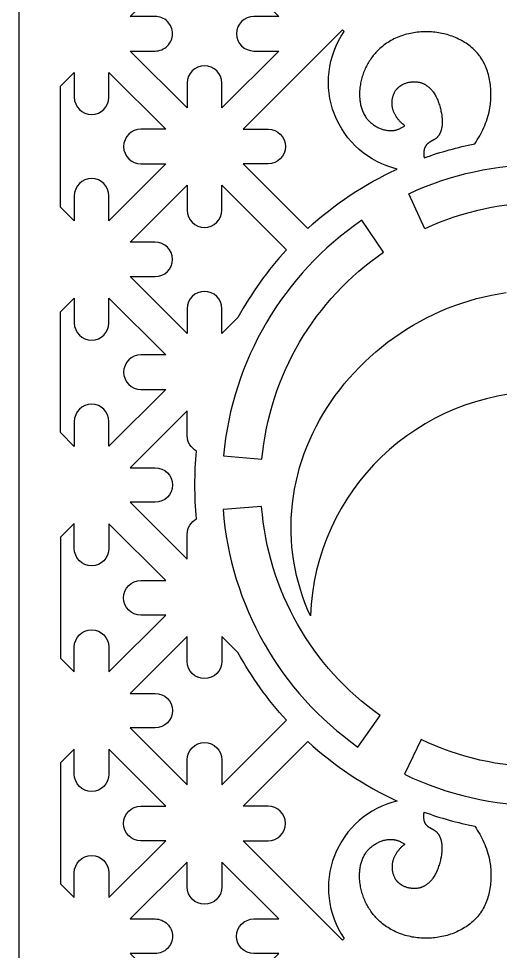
# Model space of a CAD drawing. Extents: x 988 to 1488, y 202 to 2202.
# Drawn here: x 988.1 to 1217.7, y 979.9 to 1424.7 of the extents above; entities that cross this region are included whole.
import ezdxf

# ---------------------------------------------------------------- set-up
doc = ezdxf.new("R2010")
doc.units = 0
doc.layers.add('LAYER_01', color=7, linetype='CONTINUOUS')

msp = doc.modelspace()

# ---------------------------------------------------------------- linework, layer by layer
at = {"layer": 'LAYER_01'}
msp.add_lwpolyline([(1238.07, 2202.29), (988.07, 2202.29), (988.07, 202.29), (1488.07, 202.29), (1488.07, 2202.29)], close=True, dxfattribs=at)
for points in [[(1061.38, 1417.51, 0.414214), (1053.13, 1425.76), (1041.28, 1425.76), (1068.39, 1452.88), (1068.39, 1441.03, 1), (1084.91, 1441.03), (1084.91, 1452.87), (1112.01, 1425.76), (1100.17, 1425.76, 1), (1100.17, 1409.26), (1112.02, 1409.26), (1084.91, 1382.14), (1084.91, 1393.99, 1), (1068.39, 1393.99), (1068.39, 1382.15), (1041.29, 1409.26), (1053.13, 1409.26, 0.414214)], [(1106.94, 1371.96, -1), (1106.94, 1355.45), (1095.09, 1355.45), (1125.9, 1324.64, -0.077555), (1168.51, 1352.99, -0.526947), (1143.22, 1418.55), (1142.46, 1419.33), (1095.1, 1371.96)], [(1205.44, 1365.03), (1206.07, 1365.94), (1206.68, 1366.87), (1207.26, 1367.8), (1207.83, 1368.76), (1208.36, 1369.72), (1208.88, 1370.7), (1209.36, 1371.7), (1209.82, 1372.71), (1210.26, 1373.73), (1210.66, 1374.77), (1211.04, 1375.82), (1211.39, 1376.88), (1211.71, 1377.95), (1212.01, 1379.04), (1212.27, 1380.14), (1212.5, 1381.25), (1212.65, 1382.08), (1212.78, 1382.91), (1212.9, 1383.75), (1212.99, 1384.6), (1213.07, 1385.44), (1213.13, 1386.29), (1213.18, 1387.14), (1213.2, 1388), (1213.21, 1388.85), (1213.19, 1389.7), (1213.16, 1390.56), (1213.11, 1391.41), (1213.04, 1392.26), (1212.95, 1393.1), (1212.84, 1393.94), (1212.71, 1394.78), (1212.56, 1395.61), (1212.39, 1396.43), (1212.19, 1397.25), (1211.98, 1398.06), (1211.75, 1398.87), (1211.5, 1399.66), (1211.22, 1400.44), (1210.92, 1401.21), (1210.61, 1401.98), (1210.27, 1402.72), (1209.91, 1403.46), (1209.52, 1404.18), (1209.12, 1404.89), (1208.69, 1405.59), (1208.24, 1406.26), (1208, 1406.6), (1207.76, 1406.93), (1207.27, 1407.56), (1206.76, 1408.17), (1206.23, 1408.77), (1205.68, 1409.35), (1205.11, 1409.92), (1204.52, 1410.47), (1203.92, 1411), (1203.29, 1411.51), (1202.65, 1412.01), (1202, 1412.48), (1201.32, 1412.94), (1200.64, 1413.39), (1199.93, 1413.81), (1199.22, 1414.22), (1198.49, 1414.61), (1197.75, 1414.98), (1197, 1415.33), (1196.24, 1415.67), (1195.47, 1415.98), (1194.69, 1416.28), (1193.9, 1416.56), (1193.1, 1416.82), (1192.3, 1417.07), (1191.48, 1417.29), (1190.67, 1417.49), (1189.85, 1417.68), (1189.02, 1417.84), (1188.19, 1417.99), (1187.35, 1418.12), (1186.52, 1418.23), (1185.68, 1418.32), (1184.84, 1418.39), (1183.99, 1418.44), (1183.14, 1418.47), (1182.3, 1418.48), (1181.45, 1418.47), (1180.61, 1418.44), (1179.76, 1418.39), (1178.92, 1418.32), (1178.09, 1418.23), (1177.25, 1418.12), (1176.42, 1418), (1175.6, 1417.85), (1174.78, 1417.69), (1173.97, 1417.5), (1173.16, 1417.3), (1172.36, 1417.07), (1171.56, 1416.83), (1170.78, 1416.57), (1170, 1416.29), (1169.23, 1415.99), (1168.47, 1415.68), (1167.72, 1415.34), (1166.97, 1414.99), (1166.24, 1414.61), (1165.53, 1414.22), (1164.82, 1413.81), (1164.12, 1413.39), (1163.44, 1412.94), (1162.77, 1412.48), (1162.12, 1411.99), (1161.47, 1411.49), (1160.85, 1410.98), (1160.24, 1410.44), (1159.75, 1410), (1159.28, 1409.54), (1158.82, 1409.07), (1158.37, 1408.59), (1157.93, 1408.11), (1157.51, 1407.61), (1157.09, 1407.1), (1156.68, 1406.58), (1156.29, 1406.05), (1155.91, 1405.51), (1155.54, 1404.97), (1155.18, 1404.41), (1154.83, 1403.85), (1154.5, 1403.28), (1154.17, 1402.7), (1153.86, 1402.11), (1153.57, 1401.52), (1153.28, 1400.92), (1153.01, 1400.31), (1152.75, 1399.69), (1152.51, 1399.07), (1152.28, 1398.45), (1152.06, 1397.81), (1151.86, 1397.17), (1151.67, 1396.53), (1151.49, 1395.88), (1151.33, 1395.23), (1151.19, 1394.57), (1151.05, 1393.91), (1150.94, 1393.24), (1150.83, 1392.57), (1150.75, 1391.9), (1150.69, 1391.38), (1150.64, 1390.86), (1150.6, 1390.34), (1150.57, 1389.82), (1150.56, 1389.29), (1150.55, 1388.77), (1150.55, 1388.25), (1150.56, 1387.73), (1150.58, 1387.21), (1150.62, 1386.69), (1150.66, 1386.18), (1150.72, 1385.66), (1150.78, 1385.15), (1150.86, 1384.64), (1150.96, 1384.14), (1151.06, 1383.64), (1151.18, 1383.14), (1151.31, 1382.65), (1151.45, 1382.16), (1151.6, 1381.68), (1151.77, 1381.2), (1151.95, 1380.73), (1152.15, 1380.26), (1152.36, 1379.8), (1152.59, 1379.35), (1152.83, 1378.91), (1153.08, 1378.47), (1153.35, 1378.05), (1153.63, 1377.63), (1153.78, 1377.42), (1153.93, 1377.22), (1154.09, 1377.01), (1154.25, 1376.81), (1154.41, 1376.62), (1154.58, 1376.42), (1154.88, 1376.1), (1155.19, 1375.78), (1155.51, 1375.46), (1155.84, 1375.16), (1156.18, 1374.86), (1156.53, 1374.58), (1156.89, 1374.3), (1157.25, 1374.04), (1157.63, 1373.78), (1158.01, 1373.53), (1158.4, 1373.3), (1158.8, 1373.08), (1159.2, 1372.86), (1159.61, 1372.66), (1160.02, 1372.47), (1160.44, 1372.3), (1160.86, 1372.14), (1161.28, 1371.99), (1161.71, 1371.85), (1162.14, 1371.73), (1162.57, 1371.62), (1163.01, 1371.53), (1163.44, 1371.45), (1163.88, 1371.39), (1164.1, 1371.36), (1164.32, 1371.34), (1164.53, 1371.32), (1164.75, 1371.31), (1164.97, 1371.3), (1165.19, 1371.29), (1165.4, 1371.29), (1165.62, 1371.29), (1165.84, 1371.3), (1166.05, 1371.31), (1166.27, 1371.33), (1166.48, 1371.35), (1166.7, 1371.37), (1166.91, 1371.4), (1167.12, 1371.43), (1167.33, 1371.47), (1167.66, 1371.54), (1167.98, 1371.62), (1168.3, 1371.71), (1168.61, 1371.8), (1168.93, 1371.91), (1169.24, 1372.03), (1169.54, 1372.15), (1169.85, 1372.28), (1170.15, 1372.42), (1170.45, 1372.57), (1170.74, 1372.72), (1171.03, 1372.88), (1171.32, 1373.05), (1171.6, 1373.22), (1171.88, 1373.39), (1172.16, 1373.58), (1171.64, 1373.99), (1171.12, 1374.43), (1170.87, 1374.65), (1170.62, 1374.89), (1170.38, 1375.12), (1170.14, 1375.36), (1169.9, 1375.61), (1169.67, 1375.86), (1169.44, 1376.11), (1169.22, 1376.37), (1169, 1376.64), (1168.79, 1376.91), (1168.59, 1377.18), (1168.39, 1377.46), (1168.19, 1377.74), (1168.01, 1378.02), (1167.83, 1378.31), (1167.66, 1378.61), (1167.49, 1378.91), (1167.33, 1379.21), (1167.18, 1379.51), (1167.04, 1379.82), (1166.91, 1380.14), (1166.78, 1380.45), (1166.67, 1380.77), (1166.56, 1381.1), (1166.47, 1381.42), (1166.38, 1381.75), (1166.3, 1382.08), (1166.23, 1382.42), (1166.18, 1382.72), (1166.14, 1383.02), (1166.11, 1383.33), (1166.08, 1383.63), (1166.06, 1383.94), (1166.05, 1384.25), (1166.05, 1384.56), (1166.06, 1384.86), (1166.07, 1385.17), (1166.1, 1385.48), (1166.13, 1385.79), (1166.17, 1386.09), (1166.22, 1386.4), (1166.27, 1386.7), (1166.34, 1387), (1166.41, 1387.3), (1166.49, 1387.6), (1166.58, 1387.89), (1166.68, 1388.18), (1166.78, 1388.47), (1166.9, 1388.75), (1167.02, 1389.03), (1167.15, 1389.3), (1167.29, 1389.57), (1167.44, 1389.84), (1167.59, 1390.1), (1167.75, 1390.35), (1167.93, 1390.6), (1168.1, 1390.84), (1168.2, 1390.96), (1168.29, 1391.08), (1168.39, 1391.19), (1168.49, 1391.3), (1168.59, 1391.41), (1168.69, 1391.52), (1168.82, 1391.65), (1168.94, 1391.77), (1169.07, 1391.9), (1169.21, 1392.01), (1169.34, 1392.13), (1169.48, 1392.24), (1169.62, 1392.36), (1169.76, 1392.46), (1169.91, 1392.57), (1170.05, 1392.67), (1170.2, 1392.77), (1170.35, 1392.87), (1170.51, 1392.97), (1170.66, 1393.06), (1170.82, 1393.15), (1170.98, 1393.23), (1171.3, 1393.4), (1171.63, 1393.56), (1171.97, 1393.7), (1172.31, 1393.84), (1172.66, 1393.96), (1173.01, 1394.07), (1173.36, 1394.18), (1173.72, 1394.27), (1174.08, 1394.35), (1174.44, 1394.42), (1174.81, 1394.48), (1175.17, 1394.52), (1175.54, 1394.56), (1175.91, 1394.59), (1176.27, 1394.6), (1176.64, 1394.61), (1177, 1394.6), (1177.36, 1394.58), (1177.72, 1394.56), (1178.08, 1394.52), (1178.43, 1394.47), (1178.78, 1394.4), (1179.12, 1394.33), (1179.46, 1394.25), (1179.72, 1394.18), (1179.96, 1394.1), (1180.21, 1394.02), (1180.45, 1393.93), (1180.69, 1393.83), (1180.93, 1393.73), (1181.16, 1393.62), (1181.39, 1393.51), (1181.62, 1393.39), (1181.84, 1393.26), (1182.06, 1393.13), (1182.28, 1393), (1182.49, 1392.86), (1182.7, 1392.71), (1182.91, 1392.56), (1183.11, 1392.4), (1183.31, 1392.24), (1183.51, 1392.07), (1183.7, 1391.9), (1183.89, 1391.73), (1184.08, 1391.55), (1184.27, 1391.36), (1184.45, 1391.17), (1184.63, 1390.98), (1184.8, 1390.78), (1184.98, 1390.58), (1185.15, 1390.37), (1185.31, 1390.16), (1185.47, 1389.95), (1185.64, 1389.73), (1185.95, 1389.28), (1186.25, 1388.82), (1186.53, 1388.34), (1186.81, 1387.85), (1187.08, 1387.35), (1187.33, 1386.84), (1187.57, 1386.31), (1187.8, 1385.78), (1188.02, 1385.23), (1188.22, 1384.68), (1188.42, 1384.12), (1188.61, 1383.55), (1188.78, 1382.98), (1188.94, 1382.4), (1189.09, 1381.81), (1189.23, 1381.23), (1189.36, 1380.63), (1189.55, 1379.68), (1189.7, 1378.73), (1189.77, 1378.26), (1189.83, 1377.78), (1189.87, 1377.31), (1189.91, 1376.84), (1189.94, 1376.37), (1189.96, 1375.9), (1189.96, 1375.44), (1189.96, 1374.98), (1189.94, 1374.53), (1189.91, 1374.08), (1189.87, 1373.64), (1189.82, 1373.2), (1189.75, 1372.77), (1189.67, 1372.35), (1189.63, 1372.14), (1189.58, 1371.93), (1189.53, 1371.73), (1189.47, 1371.53), (1189.41, 1371.33), (1189.35, 1371.13), (1189.28, 1370.94), (1189.21, 1370.74), (1189.13, 1370.55), (1189.05, 1370.36), (1188.97, 1370.18), (1188.88, 1370), (1188.79, 1369.82), (1188.69, 1369.64), (1188.59, 1369.47), (1188.49, 1369.3), (1188.38, 1369.13), (1188.27, 1368.97), (1188.15, 1368.81), (1188.03, 1368.65), (1187.9, 1368.49), (1187.77, 1368.34), (1187.64, 1368.19), (1187.5, 1368.05), (1187.35, 1367.91), (1187.2, 1367.77), (1187.05, 1367.64), (1186.89, 1367.51), (1186.75, 1367.4), (1186.6, 1367.3), (1186.45, 1367.19), (1186.3, 1367.09), (1185.99, 1366.89), (1184.07, 1365.77), (1183.76, 1365.57), (1183.61, 1365.47), (1183.46, 1365.37), (1183.31, 1365.26), (1183.17, 1365.16), (1183.03, 1365.04), (1182.9, 1364.93), (1182.77, 1364.81), (1182.64, 1364.69), (1182.58, 1364.63), (1182.52, 1364.57), (1182.46, 1364.5), (1182.4, 1364.44), (1182.35, 1364.37), (1182.29, 1364.31), (1182.24, 1364.24), (1182.19, 1364.17), (1182.13, 1364.1), (1182.08, 1364.02), (1182.04, 1363.95), (1181.99, 1363.87), (1181.94, 1363.79), (1181.9, 1363.72), (1181.86, 1363.64), (1181.82, 1363.56), (1181.78, 1363.47), (1181.74, 1363.39), (1181.7, 1363.31), (1181.67, 1363.22), (1181.63, 1363.14), (1181.6, 1363.05), (1181.54, 1362.88), (1181.48, 1362.7), (1181.43, 1362.52), (1181.39, 1362.33), (1181.35, 1362.15), (1181.31, 1361.96), (1181.28, 1361.77), (1181.26, 1361.58), (1181.23, 1361.39), (1181.22, 1361.19), (1181.2, 1361), (1181.19, 1360.8), (1181.19, 1360.6), (1181.19, 1360.41), (1181.19, 1360.21), (1181.2, 1359.82), (1181.23, 1359.43), (1181.27, 1359.04), (1181.32, 1358.66), (1181.37, 1358.29, -0.0377)], [(1008.07, 1392.54), (1014.59, 1399.07), (1014.59, 1387.23, 1), (1031.1, 1387.23), (1031.1, 1399.08), (1058.21, 1371.96), (1046.36, 1371.96, 1), (1046.36, 1355.45), (1058.2, 1355.45), (1031.1, 1328.34), (1031.1, 1340.18, 1), (1014.59, 1340.18), (1014.59, 1328.33), (1008.07, 1334.86)], [(1238.07, 1355.27, -0.112175), (1304.17, 1340.25), (1296.22, 1323.66, 0.223387), (1181.68, 1324.49), (1173.97, 1341.2, -0.108494)], [(1092.59, 1282.22), (1084.91, 1274.53), (1084.91, 1286.38, 1), (1068.39, 1286.38), (1068.39, 1274.54), (1041.29, 1301.65), (1053.13, 1301.65, 1), (1053.13, 1318.15), (1041.28, 1318.15), (1068.39, 1345.27), (1068.39, 1333.41, 1), (1084.91, 1333.41), (1084.91, 1345.26), (1115.71, 1314.45, 0.059957)], [(1162.03, 1313.34), (1151.64, 1328.52, 0.223387), (1085.72, 1216.24), (1104.04, 1214.56, -0.223387)], [(1008.07, 1284.93), (1014.59, 1291.45), (1014.59, 1279.61, 1), (1031.1, 1279.61), (1031.1, 1291.46), (1058.21, 1264.35), (1046.36, 1264.35, 1), (1046.36, 1247.84), (1058.2, 1247.84), (1031.1, 1220.73), (1031.1, 1232.57, 1), (1014.59, 1232.57), (1014.59, 1220.72), (1008.07, 1227.25)], [(1072.87, 1218.47, -0.281034), (1068.39, 1225.8), (1068.39, 1237.65), (1041.28, 1210.54), (1053.13, 1210.54, -1), (1053.13, 1194.03), (1041.28, 1194.03), (1068.39, 1166.92), (1068.39, 1178.77, -0.281034), (1072.87, 1186.11, -0.04885)], [(1103.88, 1191.97), (1085.53, 1190.55, 0.223387), (1149.81, 1077.33), (1160.43, 1092.36, -0.223387)], [(1008.07, 1119.65), (1014.59, 1113.12), (1014.59, 1124.96, -1), (1031.1, 1124.96), (1031.1, 1113.11), (1058.21, 1140.22), (1046.36, 1140.22, -1), (1046.36, 1156.74), (1058.2, 1156.74), (1031.1, 1183.84), (1031.1, 1172, -1), (1014.59, 1172), (1014.59, 1183.85), (1008.07, 1177.33)], [(1092.59, 1122.36), (1084.91, 1130.04), (1084.91, 1118.19, -1), (1068.39, 1118.19), (1068.39, 1130.03), (1041.29, 1102.93), (1053.13, 1102.93, -1), (1053.13, 1086.42), (1041.28, 1086.42), (1068.39, 1059.31), (1068.39, 1071.16, -1), (1084.91, 1071.16), (1084.91, 1059.32), (1115.71, 1090.12, -0.059957)], [(1294.45, 1080.08, -0.223387), (1179.91, 1080.92), (1171.96, 1064.32, 0.223387), (1302.16, 1063.37)], [(1106.94, 1032.61, 1), (1106.94, 1049.13), (1095.09, 1049.13), (1125.9, 1079.94, 0.077555), (1168.51, 1051.58, 0.526947), (1143.22, 986.02), (1142.46, 985.25), (1095.1, 1032.61)], [(1008.07, 1012.03), (1014.59, 1005.51), (1014.59, 1017.35, -1), (1031.1, 1017.35), (1031.1, 1005.5), (1058.21, 1032.61), (1046.36, 1032.61, -1), (1046.36, 1049.13), (1058.2, 1049.13), (1031.1, 1076.23), (1031.1, 1064.39, -1), (1014.59, 1064.39), (1014.59, 1076.24), (1008.07, 1069.72)], [(1205.44, 1039.54), (1206.07, 1038.63), (1206.68, 1037.71), (1207.26, 1036.77), (1207.83, 1035.82), (1208.36, 1034.85), (1208.88, 1033.87), (1209.36, 1032.87), (1209.82, 1031.87), (1210.26, 1030.84), (1210.66, 1029.81), (1211.04, 1028.76), (1211.39, 1027.7), (1211.71, 1026.62), (1212.01, 1025.53), (1212.27, 1024.43), (1212.5, 1023.32), (1212.65, 1022.49), (1212.78, 1021.66), (1212.9, 1020.82), (1212.99, 1019.98), (1213.07, 1019.13), (1213.13, 1018.28), (1213.18, 1017.43), (1213.2, 1016.58), (1213.21, 1015.72), (1213.19, 1014.87), (1213.16, 1014.02), (1213.11, 1013.17), (1213.04, 1012.32), (1212.95, 1011.47), (1212.84, 1010.63), (1212.71, 1009.8), (1212.56, 1008.96), (1212.39, 1008.14), (1212.19, 1007.32), (1211.98, 1006.51), (1211.75, 1005.71), (1211.5, 1004.92), (1211.22, 1004.13), (1210.92, 1003.36), (1210.61, 1002.6), (1210.27, 1001.85), (1209.91, 1001.11), (1209.52, 1000.39), (1209.12, 999.68), (1208.69, 998.99), (1208.24, 998.31), (1208, 997.98), (1207.76, 997.65), (1207.27, 997.02), (1206.76, 996.4), (1206.23, 995.8), (1205.68, 995.22), (1205.11, 994.66), (1204.52, 994.11), (1203.92, 993.58), (1203.29, 993.06), (1202.65, 992.57), (1202, 992.09), (1201.32, 991.63), (1200.64, 991.19), (1199.93, 990.76), (1199.22, 990.35), (1198.49, 989.97), (1197.75, 989.59), (1197, 989.24), (1196.24, 988.91), (1195.47, 988.59), (1194.69, 988.29), (1193.9, 988.01), (1193.1, 987.75), (1192.3, 987.51), (1191.48, 987.29), (1190.67, 987.08), (1189.85, 986.9), (1189.02, 986.73), (1188.19, 986.58), (1187.35, 986.45), (1186.52, 986.35), (1185.68, 986.26), (1184.84, 986.19), (1183.99, 986.14), (1183.14, 986.11), (1182.3, 986.1), (1181.45, 986.11), (1180.61, 986.14), (1179.76, 986.19), (1178.92, 986.25), (1178.09, 986.34), (1177.25, 986.45), (1176.42, 986.58), (1175.6, 986.72), (1174.78, 986.89), (1173.97, 987.07), (1173.16, 987.28), (1172.36, 987.5), (1171.56, 987.74), (1170.78, 988), (1170, 988.28), (1169.23, 988.58), (1168.47, 988.9), (1167.72, 989.23), (1166.97, 989.59), (1166.24, 989.96), (1165.53, 990.35), (1164.82, 990.76), (1164.12, 991.19), (1163.44, 991.63), (1162.77, 992.1), (1162.12, 992.58), (1161.47, 993.08), (1160.85, 993.6), (1160.24, 994.13), (1159.75, 994.58), (1159.28, 995.04), (1158.82, 995.5), (1158.37, 995.98), (1157.93, 996.47), (1157.51, 996.97), (1157.09, 997.48), (1156.68, 997.99), (1156.29, 998.52), (1155.91, 999.06), (1155.54, 999.61), (1155.18, 1000.16), (1154.83, 1000.72), (1154.5, 1001.29), (1154.17, 1001.87), (1153.86, 1002.46), (1153.57, 1003.05), (1153.28, 1003.66), (1153.01, 1004.26), (1152.75, 1004.88), (1152.51, 1005.5), (1152.28, 1006.13), (1152.06, 1006.76), (1151.86, 1007.4), (1151.67, 1008.04), (1151.49, 1008.69), (1151.33, 1009.35), (1151.19, 1010.01), (1151.05, 1010.67), (1150.94, 1011.33), (1150.83, 1012), (1150.75, 1012.68), (1150.69, 1013.2), (1150.64, 1013.72), (1150.6, 1014.24), (1150.57, 1014.76), (1150.56, 1015.28), (1150.55, 1015.8), (1150.55, 1016.32), (1150.56, 1016.84), (1150.58, 1017.36), (1150.62, 1017.88), (1150.66, 1018.4), (1150.72, 1018.91), (1150.78, 1019.42), (1150.86, 1019.93), (1150.96, 1020.44), (1151.06, 1020.94), (1151.18, 1021.43), (1151.31, 1021.93), (1151.45, 1022.42), (1151.6, 1022.9), (1151.77, 1023.38), (1151.95, 1023.85), (1152.15, 1024.31), (1152.36, 1024.77), (1152.59, 1025.22), (1152.83, 1025.67), (1153.08, 1026.1), (1153.35, 1026.53), (1153.63, 1026.95), (1153.78, 1027.15), (1153.93, 1027.36), (1154.09, 1027.56), (1154.25, 1027.76), (1154.41, 1027.96), (1154.58, 1028.15), (1154.88, 1028.48), (1155.19, 1028.8), (1155.51, 1029.11), (1155.84, 1029.41), (1156.18, 1029.71), (1156.53, 1030), (1156.89, 1030.27), (1157.25, 1030.54), (1157.63, 1030.79), (1158.01, 1031.04), (1158.4, 1031.27), (1158.8, 1031.5), (1159.2, 1031.71), (1159.61, 1031.91), (1160.02, 1032.1), (1160.44, 1032.28), (1160.86, 1032.44), (1161.28, 1032.59), (1161.71, 1032.72), (1162.14, 1032.85), (1162.57, 1032.95), (1163.01, 1033.05), (1163.44, 1033.13), (1163.88, 1033.19), (1164.1, 1033.21), (1164.32, 1033.24), (1164.53, 1033.25), (1164.75, 1033.27), (1164.97, 1033.28), (1165.19, 1033.28), (1165.4, 1033.28), (1165.62, 1033.28), (1165.84, 1033.27), (1166.05, 1033.26), (1166.27, 1033.25), (1166.48, 1033.23), (1166.7, 1033.2), (1166.91, 1033.17), (1167.12, 1033.14), (1167.33, 1033.1), (1167.66, 1033.03), (1167.98, 1032.96), (1168.3, 1032.87), (1168.61, 1032.77), (1168.93, 1032.66), (1169.24, 1032.55), (1169.54, 1032.42), (1169.85, 1032.29), (1170.15, 1032.15), (1170.45, 1032.01), (1170.74, 1031.85), (1171.03, 1031.69), (1171.32, 1031.53), (1171.6, 1031.36), (1171.88, 1031.18), (1172.16, 1031), (1171.64, 1030.58), (1171.12, 1030.15), (1170.87, 1029.92), (1170.62, 1029.69), (1170.38, 1029.45), (1170.14, 1029.21), (1169.9, 1028.97), (1169.67, 1028.72), (1169.44, 1028.46), (1169.22, 1028.2), (1169, 1027.94), (1168.79, 1027.67), (1168.59, 1027.39), (1168.39, 1027.12), (1168.19, 1026.83), (1168.01, 1026.55), (1167.83, 1026.26), (1167.66, 1025.97), (1167.49, 1025.67), (1167.33, 1025.37), (1167.18, 1025.06), (1167.04, 1024.75), (1166.91, 1024.44), (1166.78, 1024.12), (1166.67, 1023.8), (1166.56, 1023.48), (1166.47, 1023.15), (1166.38, 1022.82), (1166.3, 1022.49), (1166.23, 1022.15), (1166.18, 1021.85), (1166.14, 1021.55), (1166.11, 1021.25), (1166.08, 1020.94), (1166.06, 1020.63), (1166.05, 1020.33), (1166.05, 1020.02), (1166.06, 1019.71), (1166.07, 1019.4), (1166.1, 1019.09), (1166.13, 1018.79), (1166.17, 1018.48), (1166.22, 1018.18), (1166.27, 1017.87), (1166.34, 1017.57), (1166.41, 1017.27), (1166.49, 1016.98), (1166.58, 1016.68), (1166.68, 1016.39), (1166.78, 1016.11), (1166.9, 1015.82), (1167.02, 1015.54), (1167.15, 1015.27), (1167.29, 1015), (1167.44, 1014.74), (1167.59, 1014.48), (1167.75, 1014.22), (1167.93, 1013.98), (1168.1, 1013.73), (1168.2, 1013.62), (1168.29, 1013.5), (1168.39, 1013.38), (1168.49, 1013.27), (1168.59, 1013.16), (1168.69, 1013.05), (1168.82, 1012.92), (1168.94, 1012.8), (1169.07, 1012.68), (1169.21, 1012.56), (1169.34, 1012.44), (1169.48, 1012.33), (1169.62, 1012.22), (1169.76, 1012.11), (1169.91, 1012), (1170.05, 1011.9), (1170.2, 1011.8), (1170.35, 1011.7), (1170.51, 1011.61), (1170.66, 1011.52), (1170.82, 1011.43), (1170.98, 1011.34), (1171.3, 1011.17), (1171.63, 1011.02), (1171.97, 1010.87), (1172.31, 1010.74), (1172.66, 1010.61), (1173.01, 1010.5), (1173.36, 1010.4), (1173.72, 1010.31), (1174.08, 1010.23), (1174.44, 1010.16), (1174.81, 1010.1), (1175.17, 1010.05), (1175.54, 1010.01), (1175.91, 1009.99), (1176.27, 1009.97), (1176.64, 1009.97), (1177, 1009.97), (1177.36, 1009.99), (1177.72, 1010.02), (1178.08, 1010.06), (1178.43, 1010.11), (1178.78, 1010.17), (1179.12, 1010.24), (1179.46, 1010.33), (1179.72, 1010.4), (1179.96, 1010.48), (1180.21, 1010.56), (1180.45, 1010.65), (1180.69, 1010.74), (1180.93, 1010.85), (1181.16, 1010.95), (1181.39, 1011.07), (1181.62, 1011.19), (1181.84, 1011.31), (1182.06, 1011.44), (1182.28, 1011.58), (1182.49, 1011.72), (1182.7, 1011.86), (1182.91, 1012.01), (1183.11, 1012.17), (1183.31, 1012.33), (1183.51, 1012.5), (1183.7, 1012.67), (1183.89, 1012.85), (1184.08, 1013.03), (1184.27, 1013.21), (1184.45, 1013.4), (1184.63, 1013.6), (1184.8, 1013.79), (1184.98, 1014), (1185.15, 1014.2), (1185.31, 1014.41), (1185.47, 1014.63), (1185.64, 1014.85), (1185.95, 1015.3), (1186.25, 1015.76), (1186.53, 1016.23), (1186.81, 1016.72), (1187.08, 1017.23), (1187.33, 1017.74), (1187.57, 1018.26), (1187.8, 1018.8), (1188.02, 1019.34), (1188.22, 1019.89), (1188.42, 1020.45), (1188.61, 1021.02), (1188.78, 1021.59), (1188.94, 1022.17), (1189.09, 1022.76), (1189.23, 1023.35), (1189.36, 1023.94), (1189.55, 1024.89), (1189.7, 1025.84), (1189.77, 1026.32), (1189.83, 1026.79), (1189.87, 1027.26), (1189.91, 1027.74), (1189.94, 1028.2), (1189.96, 1028.67), (1189.96, 1029.13), (1189.96, 1029.59), (1189.94, 1030.05), (1189.91, 1030.49), (1189.87, 1030.94), (1189.82, 1031.37), (1189.75, 1031.8), (1189.67, 1032.23), (1189.63, 1032.43), (1189.58, 1032.64), (1189.53, 1032.84), (1189.47, 1033.05), (1189.41, 1033.25), (1189.35, 1033.44), (1189.28, 1033.64), (1189.21, 1033.83), (1189.13, 1034.02), (1189.05, 1034.21), (1188.97, 1034.39), (1188.88, 1034.58), (1188.79, 1034.76), (1188.69, 1034.93), (1188.59, 1035.11), (1188.49, 1035.28), (1188.38, 1035.44), (1188.27, 1035.61), (1188.15, 1035.77), (1188.03, 1035.93), (1187.9, 1036.08), (1187.77, 1036.23), (1187.64, 1036.38), (1187.5, 1036.52), (1187.35, 1036.66), (1187.2, 1036.8), (1187.05, 1036.93), (1186.89, 1037.06), (1186.75, 1037.17), (1186.6, 1037.28), (1186.45, 1037.38), (1186.3, 1037.48), (1185.99, 1037.68), (1184.07, 1038.81), (1183.76, 1039), (1183.61, 1039.1), (1183.46, 1039.21), (1183.31, 1039.31), (1183.17, 1039.42), (1183.03, 1039.53), (1182.9, 1039.64), (1182.77, 1039.76), (1182.64, 1039.88), (1182.58, 1039.94), (1182.52, 1040.01), (1182.46, 1040.07), (1182.4, 1040.14), (1182.35, 1040.2), (1182.29, 1040.27), (1182.24, 1040.34), (1182.19, 1040.41), (1182.13, 1040.48), (1182.08, 1040.55), (1182.04, 1040.63), (1181.99, 1040.7), (1181.94, 1040.78), (1181.9, 1040.86), (1181.86, 1040.94), (1181.82, 1041.02), (1181.78, 1041.1), (1181.74, 1041.18), (1181.7, 1041.27), (1181.67, 1041.35), (1181.63, 1041.44), (1181.6, 1041.52), (1181.54, 1041.7), (1181.48, 1041.88), (1181.43, 1042.06), (1181.39, 1042.24), (1181.35, 1042.43), (1181.31, 1042.61), (1181.28, 1042.8), (1181.26, 1043), (1181.23, 1043.19), (1181.22, 1043.38), (1181.2, 1043.58), (1181.19, 1043.77), (1181.19, 1043.97), (1181.19, 1044.17), (1181.19, 1044.37), (1181.2, 1044.76), (1181.23, 1045.15), (1181.27, 1045.53), (1181.32, 1045.91), (1181.37, 1046.28, 0.0377)], [(1061.38, 987.07, -0.414214), (1053.13, 978.81), (1041.28, 978.81), (1068.39, 951.7), (1068.39, 963.55, -1), (1084.91, 963.55), (1084.91, 951.71), (1112.01, 978.81), (1100.17, 978.81, -1), (1100.17, 995.32), (1112.02, 995.32), (1084.91, 1022.43), (1084.91, 1010.58, -1), (1068.39, 1010.58), (1068.39, 1022.42), (1041.29, 995.32), (1053.13, 995.32, -0.414214)]]:
    msp.add_lwpolyline(points, format="xyb", close=True, dxfattribs=at)
msp.add_lwpolyline([(1349.03, 1139.9, 0.962938), (1127.1, 1139.9), (1125.76, 1142.97), (1124.52, 1146.09), (1123.38, 1149.27), (1122.33, 1152.49), (1121.39, 1155.76), (1120.56, 1159.06), (1119.84, 1162.41), (1119.23, 1165.78), (1118.73, 1169.18), (1118.35, 1172.61), (1118.08, 1176.06), (1117.94, 1179.52), (1117.91, 1182.99), (1118, 1186.47), (1118.22, 1189.94), (1118.55, 1193.42), (1119, 1196.89), (1119.58, 1200.34), (1120.27, 1203.78), (1121.07, 1207.19), (1121.99, 1210.58), (1123.03, 1213.93), (1124.18, 1217.25), (1125.43, 1220.54), (1126.79, 1223.77), (1128.25, 1226.97), (1129.82, 1230.11), (1131.48, 1233.19), (1133.23, 1236.22), (1135.07, 1239.19), (1136.99, 1242.1), (1139, 1244.94), (1141.09, 1247.73), (1143.28, 1250.47), (1145.55, 1253.17), (1147.92, 1255.81), (1150.37, 1258.4), (1152.91, 1260.93), (1155.54, 1263.39), (1158.25, 1265.78), (1161.03, 1268.1), (1163.9, 1270.35), (1166.83, 1272.51), (1169.84, 1274.59), (1172.91, 1276.59), (1176.05, 1278.49), (1179.24, 1280.3), (1182.49, 1282.01), (1185.79, 1283.63), (1189.13, 1285.14), (1192.52, 1286.56), (1195.94, 1287.87), (1199.39, 1289.07), (1202.87, 1290.17), (1206.37, 1291.17), (1209.88, 1292.05), (1213.41, 1292.83), (1216.95, 1293.5), (1220.49, 1294.07)], format="xyb", dxfattribs=at)

doc.saveas('drawing.dxf')
